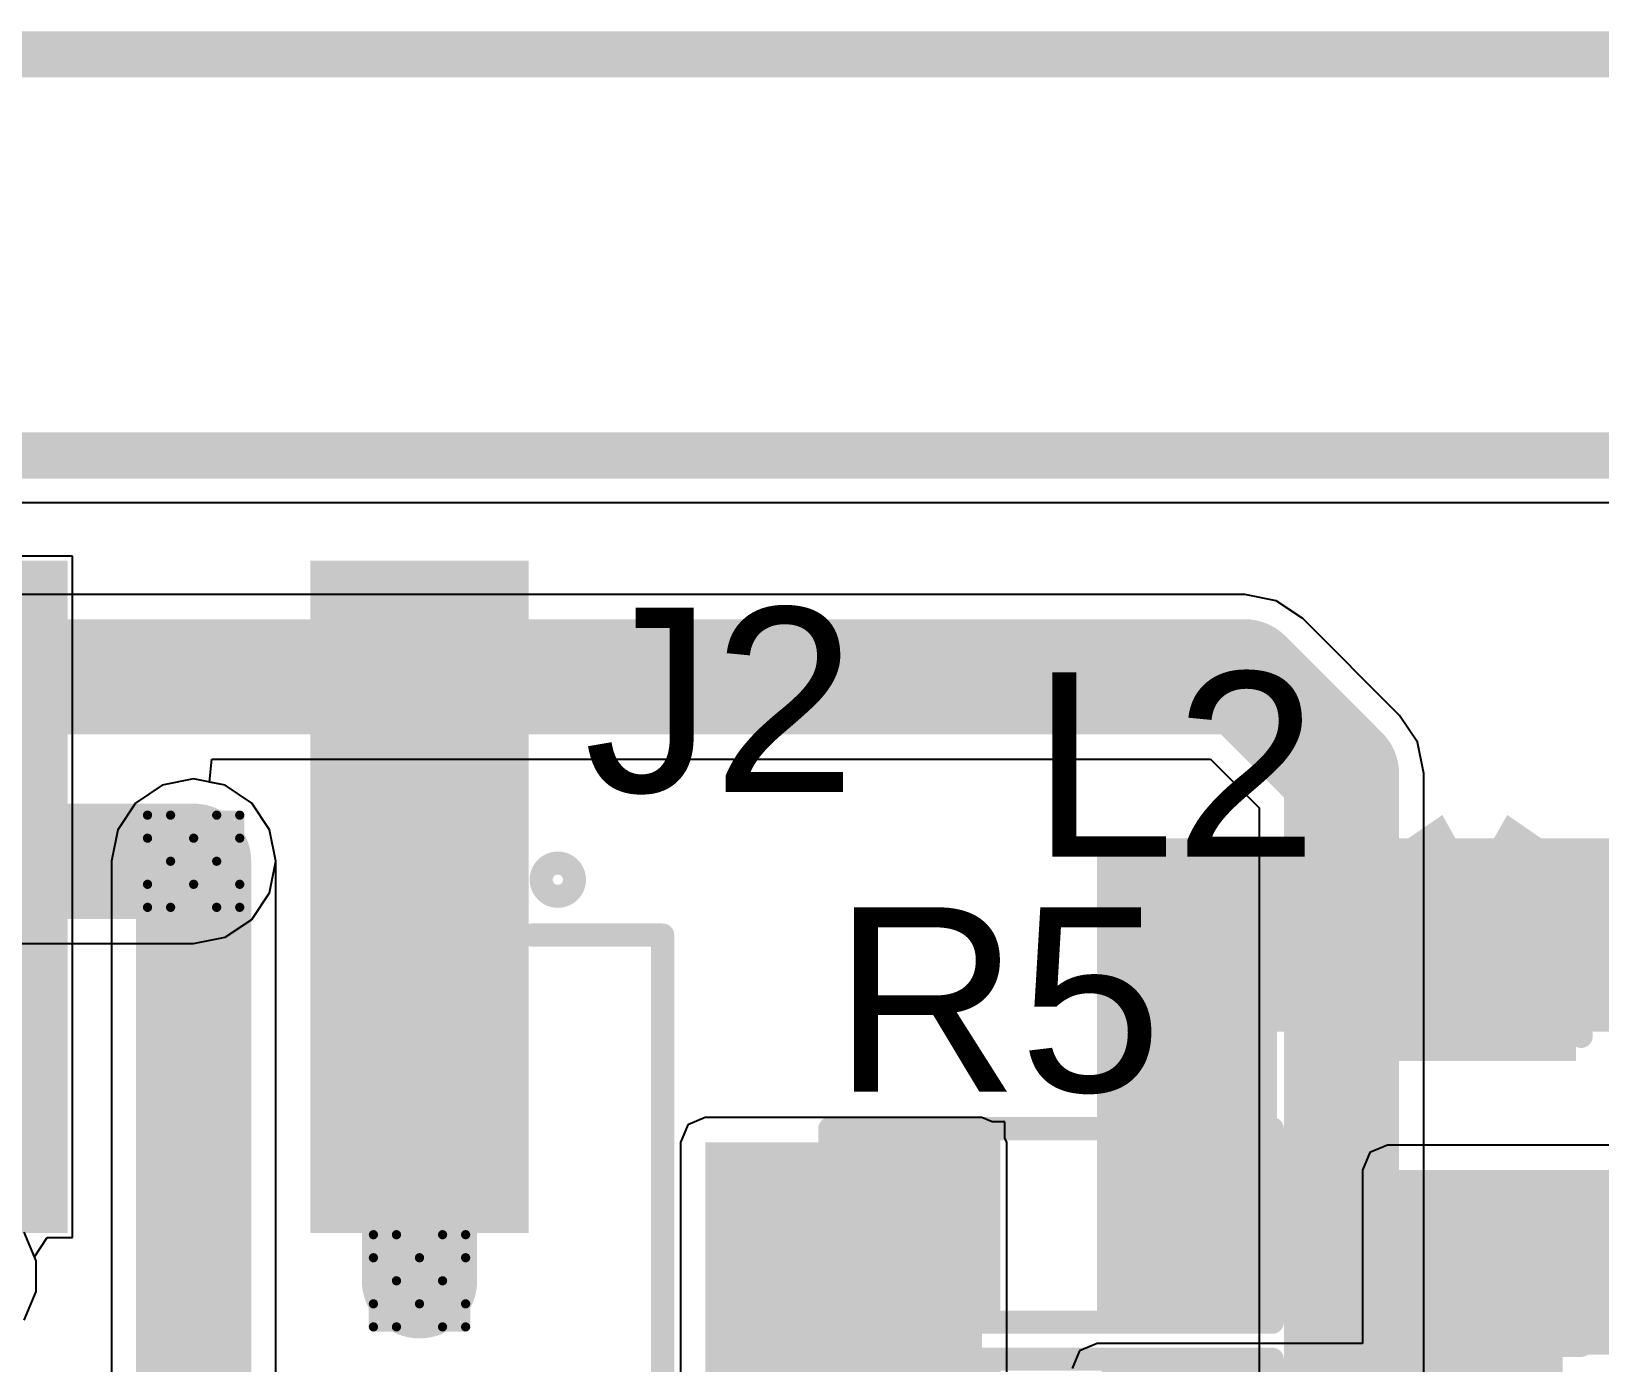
# Model space of a CAD drawing. Header units: inches. Extents: x -0.2 to 17.4, y -0.2 to 2.6.
# Drawn here: x 1.2138 to 1.554, y 1.1462 to 1.435 of the extents above; entities that cross this region are included whole.
import ezdxf

# ---------------------------------------------------------------- set-up
doc = ezdxf.new("R2010")
doc.units = ezdxf.units.IN
doc.header["$MEASUREMENT"] = 0
for name, color, linetype in [('Board_Outline', 216, 'Continuous'), ('Bottom Layer', 5, 'Continuous'), ('Dimensions', 6, 'Continuous'), ('Drill Drawing', 1, 'Continuous'), ('Top Layer', 1, 'Continuous'), ('Top Overlay', 2, 'Continuous'), ('Top Paste', 8, 'Continuous'), ('Top Solder', 216, 'Continuous'), ('Via Holes', 16, 'Continuous')]:
    doc.layers.add(name, color=color, linetype=linetype)
doc.styles.add('Arial', font='', dxfattribs={"height": 0.2})
doc.styles.add('Arial_Bold', font='', dxfattribs={"height": 0.2})
doc.styles.get('Arial').set_extended_font_data('Arial')
doc.styles.get('Arial_Bold').set_extended_font_data('Arial', bold=True)

# ---------------------------------------------------------------- blocks, each defined once
blk = doc.blocks.new('C192300_5')
at = {"layer": 'Top Layer'}
for points in [[(-0.17717, 0.16969), (-0.03937, 0.16969), (-0.03937, 0.13031), (-0.17717, 0.13031)], [(-0.17717, 0.06969), (-0.03937, 0.06969), (-0.03937, 0.03031), (-0.17717, 0.03031)]]:
    blk.add_hatch(color=1, dxfattribs=at).paths.add_polyline_path(points)
at = {"layer": 'Top Paste'}
for points in [[(-0.17717, 0.16969), (-0.03937, 0.16969), (-0.03937, 0.13031), (-0.17717, 0.13031)], [(-0.17717, 0.06969), (-0.03937, 0.06969), (-0.03937, 0.03031), (-0.17717, 0.03031)]]:
    blk.add_hatch(color=8, dxfattribs=at).paths.add_polyline_path(points)
at = {"layer": 'Top Solder'}
for points in [[(-0.18117, 0.17369), (-0.03537, 0.17369), (-0.03537, 0.12631), (-0.18117, 0.12631)], [(-0.18117, 0.07369), (-0.03537, 0.07369), (-0.03537, 0.02631), (-0.18117, 0.02631)]]:
    blk.add_hatch(color=216, dxfattribs=at).paths.add_polyline_path(points)
at = {"layer": 'Top Overlay'}
for points in [[(0.1, 0.20275, 0.005, 0.005, 0), (-0.1, 0.20275, 0.005, 0.005, 0)], [(-0.1, 0.17437, 0.005, 0.005, 0), (-0.1, 0.20275, 0.005, 0.005, 0)]]:
    blk.add_lwpolyline(points, format="xyseb", dxfattribs=at)
for points in [[(-0.10125, 0.20275, 0.0025, 0.0025, 1), (-0.09875, 0.20275, 0.0025, 0.0025, 1)], [(-0.10125, 0.20275, 0.0025, 0.0025, 1), (-0.09875, 0.20275, 0.0025, 0.0025, 1)], [(-0.10839, 0.18, 0.005, 0.005, 1), (-0.11561, 0.18, 0.005, 0.005, 1)], [(-0.11686, 0.18, 0.0025, 0.0025, 1), (-0.11436, 0.18, 0.0025, 0.0025, 1)], [(-0.10964, 0.18, 0.0025, 0.0025, 1), (-0.10714, 0.18, 0.0025, 0.0025, 1)], [(-0.10125, 0.17437, 0.0025, 0.0025, 1), (-0.09875, 0.17437, 0.0025, 0.0025, 1)]]:
    blk.add_lwpolyline(points, format="xyseb", close=True, dxfattribs=at)
blk = doc.blocks.new('RES_0603_46')
at = {"layer": 'Top Layer'}
for points in [[(-0.015, 0.0175), (-0.015, -0.0175), (-0.045, -0.0175), (-0.045, 0.0175)], [(0.045, 0.0175), (0.045, -0.0175), (0.015, -0.0175), (0.015, 0.0175)]]:
    blk.add_hatch(color=1, dxfattribs=at).paths.add_polyline_path(points)
at = {"layer": 'Top Paste'}
for points in [[(-0.015, 0.0175), (-0.015, -0.0175), (-0.045, -0.0175), (-0.045, 0.0175)], [(0.045, 0.0175), (0.045, -0.0175), (0.015, -0.0175), (0.015, 0.0175)]]:
    blk.add_hatch(color=8, dxfattribs=at).paths.add_polyline_path(points)
at = {"layer": 'Top Solder'}
for points in [[(-0.011, 0.0215), (-0.011, -0.0215), (-0.049, -0.0215), (-0.049, 0.0215)], [(0.049, 0.0215), (0.049, -0.0215), (0.011, -0.0215), (0.011, 0.0215)]]:
    blk.add_hatch(color=216, dxfattribs=at).paths.add_polyline_path(points)
at = {"layer": 'Top Overlay'}
for points in [[(0.048, 0.021, 0.005, 0.005, 0), (-0.048, 0.021, 0.005, 0.005, 0)], [(-0.048, 0.021, 0.005, 0.005, 0), (-0.048, -0.021, 0.005, 0.005, 0)], [(0.048, 0.021, 0.005, 0.005, 0), (0.048, -0.021, 0.005, 0.005, 0)], [(0.048, -0.021, 0.005, 0.005, 0), (-0.048, -0.021, 0.005, 0.005, 0)]]:
    blk.add_lwpolyline(points, format="xyseb", dxfattribs=at)
for points in [[(-0.04925, 0.021, 0.0025, 0.0025, 1), (-0.04675, 0.021, 0.0025, 0.0025, 1)], [(-0.04925, 0.021, 0.0025, 0.0025, 1), (-0.04675, 0.021, 0.0025, 0.0025, 1)], [(0.04675, 0.021, 0.0025, 0.0025, 1), (0.04925, 0.021, 0.0025, 0.0025, 1)], [(0.04675, 0.021, 0.0025, 0.0025, 1), (0.04925, 0.021, 0.0025, 0.0025, 1)], [(-0.04925, -0.021, 0.0025, 0.0025, 1), (-0.04675, -0.021, 0.0025, 0.0025, 1)], [(-0.04925, -0.021, 0.0025, 0.0025, 1), (-0.04675, -0.021, 0.0025, 0.0025, 1)], [(0.04675, -0.021, 0.0025, 0.0025, 1), (0.04925, -0.021, 0.0025, 0.0025, 1)], [(0.04675, -0.021, 0.0025, 0.0025, 1), (0.04925, -0.021, 0.0025, 0.0025, 1)]]:
    blk.add_lwpolyline(points, format="xyseb", close=True, dxfattribs=at)
blk = doc.blocks.new('RES_0603_48')
at = {"layer": 'Top Layer'}
for points in [[(-0.015, 0.0175), (-0.015, -0.0175), (-0.045, -0.0175), (-0.045, 0.0175)], [(0.045, 0.0175), (0.045, -0.0175), (0.015, -0.0175), (0.015, 0.0175)]]:
    blk.add_hatch(color=1, dxfattribs=at).paths.add_polyline_path(points)
at = {"layer": 'Top Paste'}
for points in [[(-0.015, 0.0175), (-0.015, -0.0175), (-0.045, -0.0175), (-0.045, 0.0175)], [(0.045, 0.0175), (0.045, -0.0175), (0.015, -0.0175), (0.015, 0.0175)]]:
    blk.add_hatch(color=8, dxfattribs=at).paths.add_polyline_path(points)
at = {"layer": 'Top Solder'}
for points in [[(-0.011, 0.0215), (-0.011, -0.0215), (-0.049, -0.0215), (-0.049, 0.0215)], [(0.049, 0.0215), (0.049, -0.0215), (0.011, -0.0215), (0.011, 0.0215)]]:
    blk.add_hatch(color=216, dxfattribs=at).paths.add_polyline_path(points)
at = {"layer": 'Top Overlay'}
for points in [[(-0.048, -0.021, 0.005, 0.005, 0), (-0.048, 0.021, 0.005, 0.005, 0)], [(-0.048, 0.021, 0.005, 0.005, 0), (0.048, 0.021, 0.005, 0.005, 0)], [(0.048, -0.021, 0.005, 0.005, 0), (0.048, 0.021, 0.005, 0.005, 0)], [(-0.048, -0.021, 0.005, 0.005, 0), (0.048, -0.021, 0.005, 0.005, 0)]]:
    blk.add_lwpolyline(points, format="xyseb", dxfattribs=at)
for points in [[(-0.04925, 0.021, 0.0025, 0.0025, 1), (-0.04675, 0.021, 0.0025, 0.0025, 1)], [(-0.04925, 0.021, 0.0025, 0.0025, 1), (-0.04675, 0.021, 0.0025, 0.0025, 1)], [(0.04675, 0.021, 0.0025, 0.0025, 1), (0.04925, 0.021, 0.0025, 0.0025, 1)], [(0.04675, 0.021, 0.0025, 0.0025, 1), (0.04925, 0.021, 0.0025, 0.0025, 1)], [(-0.04925, -0.021, 0.0025, 0.0025, 1), (-0.04675, -0.021, 0.0025, 0.0025, 1)], [(-0.04925, -0.021, 0.0025, 0.0025, 1), (-0.04675, -0.021, 0.0025, 0.0025, 1)], [(0.04675, -0.021, 0.0025, 0.0025, 1), (0.04925, -0.021, 0.0025, 0.0025, 1)], [(0.04675, -0.021, 0.0025, 0.0025, 1), (0.04925, -0.021, 0.0025, 0.0025, 1)]]:
    blk.add_lwpolyline(points, format="xyseb", close=True, dxfattribs=at)
blk = doc.blocks.new('C___0603_114')
at = {"layer": 'Top Layer'}
for points in [[(-0.015, 0.0175), (-0.015, -0.0175), (-0.045, -0.0175), (-0.045, 0.0175)], [(0.045, 0.0175), (0.045, -0.0175), (0.015, -0.0175), (0.015, 0.0175)]]:
    blk.add_hatch(color=1, dxfattribs=at).paths.add_polyline_path(points)
at = {"layer": 'Top Paste'}
for points in [[(-0.015, 0.0175), (-0.015, -0.0175), (-0.045, -0.0175), (-0.045, 0.0175)], [(0.045, 0.0175), (0.045, -0.0175), (0.015, -0.0175), (0.015, 0.0175)]]:
    blk.add_hatch(color=8, dxfattribs=at).paths.add_polyline_path(points)
at = {"layer": 'Top Solder'}
for points in [[(-0.01264, 0.01986), (-0.01264, -0.01986), (-0.04736, -0.01986), (-0.04736, 0.01986)], [(0.04736, 0.01986), (0.04736, -0.01986), (0.01264, -0.01986), (0.01264, 0.01986)]]:
    blk.add_hatch(color=216, dxfattribs=at).paths.add_polyline_path(points)
at = {"layer": 'Top Overlay'}
for points in [[(-0.018, 0.021, 0.005, 0.005, 0), (-0.049, 0.021, 0.005, 0.005, 0)], [(-0.049, -0.021, 0.005, 0.005, 0), (-0.049, 0.021, 0.005, 0.005, 0)], [(0.049, 0.021, 0.005, 0.005, 0), (0.018, 0.021, 0.005, 0.005, 0)], [(0.049, -0.021, 0.005, 0.005, 0), (0.049, 0.021, 0.005, 0.005, 0)], [(-0.018, -0.021, 0.005, 0.005, 0), (-0.049, -0.021, 0.005, 0.005, 0)], [(0.049, -0.021, 0.005, 0.005, 0), (0.018, -0.021, 0.005, 0.005, 0)]]:
    blk.add_lwpolyline(points, format="xyseb", dxfattribs=at)
for points in [[(-0.05025, 0.021, 0.0025, 0.0025, 1), (-0.04775, 0.021, 0.0025, 0.0025, 1)], [(-0.05025, 0.021, 0.0025, 0.0025, 1), (-0.04775, 0.021, 0.0025, 0.0025, 1)], [(-0.01925, 0.021, 0.0025, 0.0025, 1), (-0.01675, 0.021, 0.0025, 0.0025, 1)], [(0.01675, 0.021, 0.0025, 0.0025, 1), (0.01925, 0.021, 0.0025, 0.0025, 1)], [(0.04775, 0.021, 0.0025, 0.0025, 1), (0.05025, 0.021, 0.0025, 0.0025, 1)], [(0.04775, 0.021, 0.0025, 0.0025, 1), (0.05025, 0.021, 0.0025, 0.0025, 1)], [(-0.05025, -0.021, 0.0025, 0.0025, 1), (-0.04775, -0.021, 0.0025, 0.0025, 1)], [(-0.05025, -0.021, 0.0025, 0.0025, 1), (-0.04775, -0.021, 0.0025, 0.0025, 1)], [(-0.01925, -0.021, 0.0025, 0.0025, 1), (-0.01675, -0.021, 0.0025, 0.0025, 1)], [(0.01675, -0.021, 0.0025, 0.0025, 1), (0.01925, -0.021, 0.0025, 0.0025, 1)], [(0.04775, -0.021, 0.0025, 0.0025, 1), (0.05025, -0.021, 0.0025, 0.0025, 1)], [(0.04775, -0.021, 0.0025, 0.0025, 1), (0.05025, -0.021, 0.0025, 0.0025, 1)]]:
    blk.add_lwpolyline(points, format="xyseb", close=True, dxfattribs=at)

msp = doc.modelspace()

# ---------------------------------------------------------------- hatches: boundary and pattern name
at = {"layer": 'Bottom Layer'}
h = msp.add_hatch(color=5, dxfattribs=at)
edge = h.paths.add_edge_path()
edge.add_arc((1.249, 1.255), 0.01181, 0, 360)
h = msp.add_hatch(color=5, dxfattribs=at)
edge = h.paths.add_edge_path()
edge.add_arc((1.298, 1.164), 0.01181, 0, 360)
at = {"layer": 'Top Layer'}
h = msp.add_hatch(color=1, dxfattribs=at)
edge = h.paths.add_edge_path()
edge.add_arc((1.249, 1.255), 0.01181, 0, 360)
for points in [[(1.445, 1.218), (1.661, 1.218), (1.661, 1.26), (1.445, 1.26)], [(1.445, 1.154), (1.484, 1.154), (1.484, 1.243), (1.445, 1.243)], [(1.42, 1.057), (1.42, 1.194), (1.36, 1.194), (1.36, 1.057)], [(1.508, 1.148), (1.605, 1.148), (1.605, 1.188), (1.508, 1.188)], [(1.508, 1.044), (1.546, 1.044), (1.546, 1.188), (1.508, 1.188)]]:
    msp.add_hatch(color=1, dxfattribs=at).paths.add_polyline_path(points)
h = msp.add_hatch(color=1, dxfattribs=at)
edge = h.paths.add_edge_path()
edge.add_arc((1.298, 1.164), 0.01181, 0, 360)
at = {"layer": 'Via Holes'}
h = msp.add_hatch(color=7, dxfattribs=at)
edge = h.paths.add_edge_path()
edge.add_arc((1.249, 1.255), 0.00591, 0, 360)
h = msp.add_hatch(color=7, dxfattribs=at)
edge = h.paths.add_edge_path()
edge.add_arc((1.298, 1.164), 0.00591, 0, 360)

# ---------------------------------------------------------------- linework, layer by layer
at = {"layer": 'Board_Outline'}
msp.add_lwpolyline([(-0.057, 1.343, 0.01, 0.01, 0), (1.986, 1.343, 0.01, 0.01, 0)], format="xyseb", dxfattribs=at)
at = {"layer": 'Bottom Layer'}
for p, q in [((-0.0468, 1.3328), (1.89207, 1.3328)), ((1.477, 1.31284), (0.609, 1.31284)), ((1.48383, 1.31148), (1.477, 1.31284)), ((1.48962, 1.30762), (1.48383, 1.31148)), ((1.51062, 1.28662), (1.48962, 1.30762)), ((1.51448, 1.28083), (1.51062, 1.28662)), ((1.51062, 1.28662), (1.51062, 1.28662)), ((1.51584, 1.274), (1.51448, 1.28083)), ((1.25245, 1.27216), (1.25294, 1.27716)), ((1.25294, 1.27716), (1.46961, 1.27716)), ((1.46961, 1.27716), (1.48016, 1.26661)), ((1.51584, 1.13), (1.51584, 1.274)), ((1.25583, 1.27148), (1.25245, 1.27216)), ((1.26162, 1.26762), (1.25583, 1.27148)), ((1.26548, 1.26183), (1.26162, 1.26762)), ((1.48016, 1.26661), (1.48016, 1.13)), ((1.26684, 1.255), (1.26548, 1.26183)), ((1.26548, 1.24817), (1.26684, 1.255)), ((1.26162, 1.24238), (1.26548, 1.24817)), ((1.25583, 1.23852), (1.26162, 1.24238)), ((1.249, 1.23716), (1.25583, 1.23852)), ((1.14878, 1.23716), (1.249, 1.23716)), ((1.21481, 1.16834), (1.21225, 1.17452)), ((1.21481, 1.16166), (1.21481, 1.16834)), ((1.21225, 1.15548), (1.21481, 1.16166))]:
    msp.add_line(p, q, dxfattribs=at)
for points in [[(0.921, 1.295, 0.025, 0.025, 0), (1.477, 1.295, 0.025, 0.025, 0)], [(1.477, 1.295, 0.025, 0.025, 0), (1.498, 1.274, 0.025, 0.025, 0)], [(1.498, 1.13, 0.025, 0.025, 0), (1.498, 1.274, 0.025, 0.025, 0)], [(0.962, 1.255, 0.025, 0.025, 0), (1.249, 1.255, 0.025, 0.025, 0)]]:
    msp.add_lwpolyline(points, format="xyseb", dxfattribs=at)
for points in [[(1.47075, 1.295, 0.0125, 0.0125, 1), (1.48325, 1.295, 0.0125, 0.0125, 1)], [(1.47075, 1.295, 0.0125, 0.0125, 1), (1.48325, 1.295, 0.0125, 0.0125, 1)], [(1.49175, 1.274, 0.0125, 0.0125, 1), (1.50425, 1.274, 0.0125, 0.0125, 1)], [(1.49175, 1.274, 0.0125, 0.0125, 1), (1.50425, 1.274, 0.0125, 0.0125, 1)], [(1.24275, 1.255, 0.0125, 0.0125, 1), (1.25525, 1.255, 0.0125, 0.0125, 1)]]:
    msp.add_lwpolyline(points, format="xyseb", close=True, dxfattribs=at)
at = {"layer": 'Dimensions'}
msp.add_lwpolyline([(1.15444, 1.43, 0.01, 0.01, 0), (1.986, 1.43, 0.01, 0.01, 0)], format="xyseb", dxfattribs=at)
at = {"layer": 'Drill Drawing'}
for points in [[(1.239, 1.26, 0.002, 0.002, 0), (1.239, 1.265, 0.002, 0.002, 0)], [(1.239, 1.265, 0.002, 0.002, 0), (1.244, 1.265, 0.002, 0.002, 0)], [(1.244, 1.265, 0.002, 0.002, 0), (1.249, 1.26, 0.002, 0.002, 0)], [(1.249, 1.26, 0.002, 0.002, 0), (1.254, 1.265, 0.002, 0.002, 0)], [(1.254, 1.265, 0.002, 0.002, 0), (1.259, 1.265, 0.002, 0.002, 0)], [(1.259, 1.26, 0.002, 0.002, 0), (1.259, 1.265, 0.002, 0.002, 0)], [(1.239, 1.26, 0.002, 0.002, 0), (1.244, 1.255, 0.002, 0.002, 0)], [(1.254, 1.255, 0.002, 0.002, 0), (1.259, 1.26, 0.002, 0.002, 0)], [(1.239, 1.25, 0.002, 0.002, 0), (1.244, 1.255, 0.002, 0.002, 0)], [(1.254, 1.255, 0.002, 0.002, 0), (1.259, 1.25, 0.002, 0.002, 0)], [(1.239, 1.245, 0.002, 0.002, 0), (1.239, 1.25, 0.002, 0.002, 0)], [(1.244, 1.245, 0.002, 0.002, 0), (1.249, 1.25, 0.002, 0.002, 0)], [(1.249, 1.25, 0.002, 0.002, 0), (1.254, 1.245, 0.002, 0.002, 0)], [(1.259, 1.245, 0.002, 0.002, 0), (1.259, 1.25, 0.002, 0.002, 0)], [(1.239, 1.245, 0.002, 0.002, 0), (1.244, 1.245, 0.002, 0.002, 0)], [(1.254, 1.245, 0.002, 0.002, 0), (1.259, 1.245, 0.002, 0.002, 0)], [(1.288, 1.169, 0.002, 0.002, 0), (1.288, 1.174, 0.002, 0.002, 0)], [(1.288, 1.174, 0.002, 0.002, 0), (1.293, 1.174, 0.002, 0.002, 0)], [(1.293, 1.174, 0.002, 0.002, 0), (1.298, 1.169, 0.002, 0.002, 0)], [(1.298, 1.169, 0.002, 0.002, 0), (1.303, 1.174, 0.002, 0.002, 0)], [(1.303, 1.174, 0.002, 0.002, 0), (1.308, 1.174, 0.002, 0.002, 0)], [(1.308, 1.169, 0.002, 0.002, 0), (1.308, 1.174, 0.002, 0.002, 0)], [(1.288, 1.169, 0.002, 0.002, 0), (1.293, 1.164, 0.002, 0.002, 0)], [(1.303, 1.164, 0.002, 0.002, 0), (1.308, 1.169, 0.002, 0.002, 0)], [(1.288, 1.159, 0.002, 0.002, 0), (1.293, 1.164, 0.002, 0.002, 0)], [(1.303, 1.164, 0.002, 0.002, 0), (1.308, 1.159, 0.002, 0.002, 0)], [(1.288, 1.154, 0.002, 0.002, 0), (1.288, 1.159, 0.002, 0.002, 0)], [(1.293, 1.154, 0.002, 0.002, 0), (1.298, 1.159, 0.002, 0.002, 0)], [(1.298, 1.159, 0.002, 0.002, 0), (1.303, 1.154, 0.002, 0.002, 0)], [(1.308, 1.154, 0.002, 0.002, 0), (1.308, 1.159, 0.002, 0.002, 0)], [(1.288, 1.154, 0.002, 0.002, 0), (1.293, 1.154, 0.002, 0.002, 0)], [(1.303, 1.154, 0.002, 0.002, 0), (1.308, 1.154, 0.002, 0.002, 0)]]:
    msp.add_lwpolyline(points, format="xyseb", dxfattribs=at)
for points in [[(1.2385, 1.265, 0.001, 0.001, 1), (1.2395, 1.265, 0.001, 0.001, 1)], [(1.2385, 1.265, 0.001, 0.001, 1), (1.2395, 1.265, 0.001, 0.001, 1)], [(1.2435, 1.265, 0.001, 0.001, 1), (1.2445, 1.265, 0.001, 0.001, 1)], [(1.2435, 1.265, 0.001, 0.001, 1), (1.2445, 1.265, 0.001, 0.001, 1)], [(1.2535, 1.265, 0.001, 0.001, 1), (1.2545, 1.265, 0.001, 0.001, 1)], [(1.2535, 1.265, 0.001, 0.001, 1), (1.2545, 1.265, 0.001, 0.001, 1)], [(1.2585, 1.265, 0.001, 0.001, 1), (1.2595, 1.265, 0.001, 0.001, 1)], [(1.2585, 1.265, 0.001, 0.001, 1), (1.2595, 1.265, 0.001, 0.001, 1)], [(1.2385, 1.26, 0.001, 0.001, 1), (1.2395, 1.26, 0.001, 0.001, 1)], [(1.2385, 1.26, 0.001, 0.001, 1), (1.2395, 1.26, 0.001, 0.001, 1)], [(1.2485, 1.26, 0.001, 0.001, 1), (1.2495, 1.26, 0.001, 0.001, 1)], [(1.2485, 1.26, 0.001, 0.001, 1), (1.2495, 1.26, 0.001, 0.001, 1)], [(1.2585, 1.26, 0.001, 0.001, 1), (1.2595, 1.26, 0.001, 0.001, 1)], [(1.2585, 1.26, 0.001, 0.001, 1), (1.2595, 1.26, 0.001, 0.001, 1)], [(1.2435, 1.255, 0.001, 0.001, 1), (1.2445, 1.255, 0.001, 0.001, 1)], [(1.2435, 1.255, 0.001, 0.001, 1), (1.2445, 1.255, 0.001, 0.001, 1)], [(1.2535, 1.255, 0.001, 0.001, 1), (1.2545, 1.255, 0.001, 0.001, 1)], [(1.2535, 1.255, 0.001, 0.001, 1), (1.2545, 1.255, 0.001, 0.001, 1)], [(1.2385, 1.25, 0.001, 0.001, 1), (1.2395, 1.25, 0.001, 0.001, 1)], [(1.2385, 1.25, 0.001, 0.001, 1), (1.2395, 1.25, 0.001, 0.001, 1)], [(1.2485, 1.25, 0.001, 0.001, 1), (1.2495, 1.25, 0.001, 0.001, 1)], [(1.2485, 1.25, 0.001, 0.001, 1), (1.2495, 1.25, 0.001, 0.001, 1)], [(1.2585, 1.25, 0.001, 0.001, 1), (1.2595, 1.25, 0.001, 0.001, 1)], [(1.2585, 1.25, 0.001, 0.001, 1), (1.2595, 1.25, 0.001, 0.001, 1)], [(1.2385, 1.245, 0.001, 0.001, 1), (1.2395, 1.245, 0.001, 0.001, 1)], [(1.2385, 1.245, 0.001, 0.001, 1), (1.2395, 1.245, 0.001, 0.001, 1)], [(1.2435, 1.245, 0.001, 0.001, 1), (1.2445, 1.245, 0.001, 0.001, 1)], [(1.2435, 1.245, 0.001, 0.001, 1), (1.2445, 1.245, 0.001, 0.001, 1)], [(1.2535, 1.245, 0.001, 0.001, 1), (1.2545, 1.245, 0.001, 0.001, 1)], [(1.2535, 1.245, 0.001, 0.001, 1), (1.2545, 1.245, 0.001, 0.001, 1)], [(1.2585, 1.245, 0.001, 0.001, 1), (1.2595, 1.245, 0.001, 0.001, 1)], [(1.2585, 1.245, 0.001, 0.001, 1), (1.2595, 1.245, 0.001, 0.001, 1)], [(1.2875, 1.174, 0.001, 0.001, 1), (1.2885, 1.174, 0.001, 0.001, 1)], [(1.2875, 1.174, 0.001, 0.001, 1), (1.2885, 1.174, 0.001, 0.001, 1)], [(1.2925, 1.174, 0.001, 0.001, 1), (1.2935, 1.174, 0.001, 0.001, 1)], [(1.2925, 1.174, 0.001, 0.001, 1), (1.2935, 1.174, 0.001, 0.001, 1)], [(1.3025, 1.174, 0.001, 0.001, 1), (1.3035, 1.174, 0.001, 0.001, 1)], [(1.3025, 1.174, 0.001, 0.001, 1), (1.3035, 1.174, 0.001, 0.001, 1)], [(1.3075, 1.174, 0.001, 0.001, 1), (1.3085, 1.174, 0.001, 0.001, 1)], [(1.3075, 1.174, 0.001, 0.001, 1), (1.3085, 1.174, 0.001, 0.001, 1)], [(1.2875, 1.169, 0.001, 0.001, 1), (1.2885, 1.169, 0.001, 0.001, 1)], [(1.2875, 1.169, 0.001, 0.001, 1), (1.2885, 1.169, 0.001, 0.001, 1)], [(1.2975, 1.169, 0.001, 0.001, 1), (1.2985, 1.169, 0.001, 0.001, 1)], [(1.2975, 1.169, 0.001, 0.001, 1), (1.2985, 1.169, 0.001, 0.001, 1)], [(1.3075, 1.169, 0.001, 0.001, 1), (1.3085, 1.169, 0.001, 0.001, 1)], [(1.3075, 1.169, 0.001, 0.001, 1), (1.3085, 1.169, 0.001, 0.001, 1)], [(1.2925, 1.164, 0.001, 0.001, 1), (1.2935, 1.164, 0.001, 0.001, 1)], [(1.2925, 1.164, 0.001, 0.001, 1), (1.2935, 1.164, 0.001, 0.001, 1)], [(1.3025, 1.164, 0.001, 0.001, 1), (1.3035, 1.164, 0.001, 0.001, 1)], [(1.3025, 1.164, 0.001, 0.001, 1), (1.3035, 1.164, 0.001, 0.001, 1)], [(1.2875, 1.159, 0.001, 0.001, 1), (1.2885, 1.159, 0.001, 0.001, 1)], [(1.2875, 1.159, 0.001, 0.001, 1), (1.2885, 1.159, 0.001, 0.001, 1)], [(1.2975, 1.159, 0.001, 0.001, 1), (1.2985, 1.159, 0.001, 0.001, 1)], [(1.2975, 1.159, 0.001, 0.001, 1), (1.2985, 1.159, 0.001, 0.001, 1)], [(1.3075, 1.159, 0.001, 0.001, 1), (1.3085, 1.159, 0.001, 0.001, 1)], [(1.3075, 1.159, 0.001, 0.001, 1), (1.3085, 1.159, 0.001, 0.001, 1)], [(1.2875, 1.154, 0.001, 0.001, 1), (1.2885, 1.154, 0.001, 0.001, 1)], [(1.2875, 1.154, 0.001, 0.001, 1), (1.2885, 1.154, 0.001, 0.001, 1)], [(1.2925, 1.154, 0.001, 0.001, 1), (1.2935, 1.154, 0.001, 0.001, 1)], [(1.2925, 1.154, 0.001, 0.001, 1), (1.2935, 1.154, 0.001, 0.001, 1)], [(1.3025, 1.154, 0.001, 0.001, 1), (1.3035, 1.154, 0.001, 0.001, 1)], [(1.3025, 1.154, 0.001, 0.001, 1), (1.3035, 1.154, 0.001, 0.001, 1)], [(1.3075, 1.154, 0.001, 0.001, 1), (1.3085, 1.154, 0.001, 0.001, 1)], [(1.3075, 1.154, 0.001, 0.001, 1), (1.3085, 1.154, 0.001, 0.001, 1)]]:
    msp.add_lwpolyline(points, format="xyseb", close=True, dxfattribs=at)
at = {"layer": 'Top Layer'}
for p, q in [((-0.0468, 1.3328), (1.89207, 1.3328)), ((1.22269, 1.32117), (1.17332, 1.32117)), ((1.22269, 1.17337), (1.22269, 1.32117)), ((1.249, 1.27284), (1.24217, 1.27148)), ((1.25583, 1.27148), (1.249, 1.27284)), ((1.24217, 1.27148), (1.23638, 1.26762)), ((1.26162, 1.26762), (1.25583, 1.27148)), ((1.23638, 1.26762), (1.23252, 1.26183)), ((1.26548, 1.26183), (1.26162, 1.26762)), ((1.23252, 1.26183), (1.23116, 1.255)), ((1.26684, 1.255), (1.26548, 1.26183)), ((1.23116, 1.255), (1.23116, 1.0465)), ((1.26684, 1.0465), (1.26684, 1.255)), ((1.35617, 1.19783), (1.35459, 1.194)), ((1.36, 1.19941), (1.35617, 1.19783)), ((1.42, 1.19941), (1.36, 1.19941)), ((1.4222, 1.1985), (1.42, 1.19941)), ((1.425, 1.1985), (1.4222, 1.1985)), ((1.425, 1.195), (1.425, 1.1985)), ((1.42541, 1.194), (1.425, 1.195)), ((1.35459, 1.194), (1.35459, 1.08531)), ((1.42541, 1.057), (1.42541, 1.194)), ((1.50417, 1.19183), (1.50259, 1.188)), ((1.508, 1.19341), (1.50417, 1.19183)), ((1.605, 1.19341), (1.508, 1.19341)), ((1.50259, 1.188), (1.50259, 1.15041)), ((1.21445, 1.16921), (1.21723, 1.17337)), ((1.21723, 1.17337), (1.22269, 1.17337)), ((1.21481, 1.16834), (1.21445, 1.16921)), ((1.21481, 1.16166), (1.21481, 1.16834)), ((1.21225, 1.15548), (1.21481, 1.16166)), ((1.445, 1.15041), (1.44117, 1.14883)), ((1.50259, 1.15041), (1.445, 1.15041)), ((1.44117, 1.14883), (1.43959, 1.145))]:
    msp.add_line(p, q, dxfattribs=at)
for points in [[(1.249, 1.0465, 0.025, 0.025, 0), (1.249, 1.255, 0.025, 0.025, 0)], [(1.298, 1.164, 0.025, 0.025, 0), (1.298, 1.24727, 0.025, 0.025, 0)]]:
    msp.add_lwpolyline(points, format="xyseb", dxfattribs=at)
for points in [[(1.24275, 1.255, 0.0125, 0.0125, 1), (1.25525, 1.255, 0.0125, 0.0125, 1)], [(1.29175, 1.24727, 0.0125, 0.0125, 1), (1.30425, 1.24727, 0.0125, 0.0125, 1)], [(1.29175, 1.164, 0.0125, 0.0125, 1), (1.30425, 1.164, 0.0125, 0.0125, 1)]]:
    msp.add_lwpolyline(points, format="xyseb", close=True, dxfattribs=at)
at = {"layer": 'Top Overlay'}
for points in [[(1.488, 1.242, 0.005, 0.005, 0), (1.493, 1.247, 0.005, 0.005, 0)], [(1.494, 1.247, 0.005, 0.005, 0), (1.499, 1.242, 0.005, 0.005, 0)], [(1.494, 1.129, 0.005, 0.005, 0), (1.494, 1.243, 0.005, 0.005, 0)], [(1.488, 1.242, 0.005, 0.005, 0), (1.499, 1.242, 0.005, 0.005, 0)]]:
    msp.add_lwpolyline(points, format="xyseb", dxfattribs=at)
for points in [[(1.49175, 1.247, 0.0025, 0.0025, 1), (1.49425, 1.247, 0.0025, 0.0025, 1)], [(1.49275, 1.247, 0.0025, 0.0025, 1), (1.49525, 1.247, 0.0025, 0.0025, 1)], [(1.49275, 1.243, 0.0025, 0.0025, 1), (1.49525, 1.243, 0.0025, 0.0025, 1)], [(1.48675, 1.242, 0.0025, 0.0025, 1), (1.48925, 1.242, 0.0025, 0.0025, 1)], [(1.48675, 1.242, 0.0025, 0.0025, 1), (1.48925, 1.242, 0.0025, 0.0025, 1)], [(1.49775, 1.242, 0.0025, 0.0025, 1), (1.50025, 1.242, 0.0025, 0.0025, 1)], [(1.49775, 1.242, 0.0025, 0.0025, 1), (1.50025, 1.242, 0.0025, 0.0025, 1)]]:
    msp.add_lwpolyline(points, format="xyseb", close=True, dxfattribs=at)

# ---------------------------------------------------------------- block references
for name, p, rotation in [('C192300_5', (1.148, 1.139), 270), ('C___0603_114', (1.529, 1.199), 270), ('RES_0603_46', (1.435, 1.176), 180)]:
    msp.add_blockref(name, p, dxfattribs=dict(rotation=rotation))
msp.add_blockref('RES_0603_48', (1.435, 1.126))

# ---------------------------------------------------------------- texts
at = {"layer": 'Top Overlay', "style": 'Arial'}
for s, p in [('J2', (1.33368, 1.27001)), ('L2', (1.43068, 1.25601)), ('R5', (1.38768, 1.20501))]:
    msp.add_text(s, height=0.04, dxfattribs=at).set_placement(p)
at = {"layer": 'Top Overlay', "style": 'Arial_Bold'}
msp.add_text('*', height=0.07, rotation=180, dxfattribs=at).set_placement((1.546, 1.29718))

doc.saveas('drawing.dxf')
